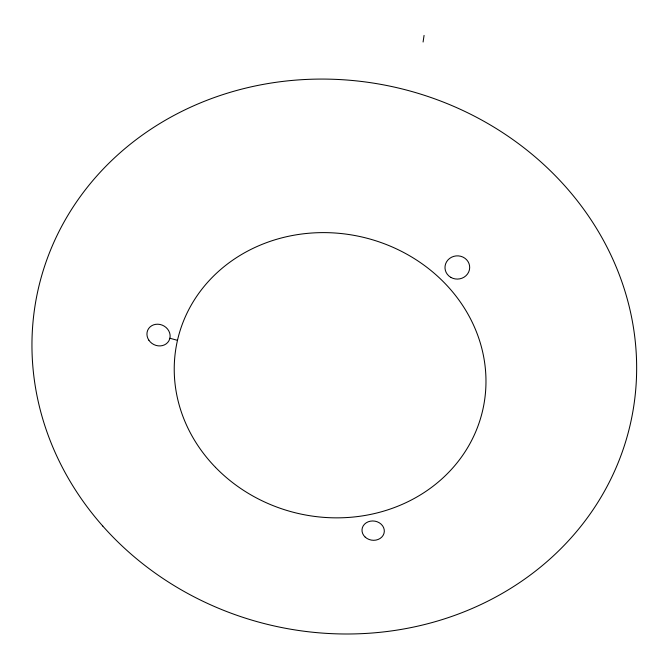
<?xml version="1.0" encoding="UTF-8"?>
<svg xmlns="http://www.w3.org/2000/svg" width="669" height="669" viewBox="0 0 669 669"><rect width="100%" height="100%" fill="white"/><g stroke="black" fill="none" stroke-linecap="round" stroke-linejoin="round"><path stroke-width="1" d="M423.084 42.022L424.062 35.407M169.893 338.246L177.469 340.337M215.493 467.347A156.571 141.87 12.8 0 0 478.912 423.452A156.571 141.87 12.8 0 0 295.907 234.878A156.571 141.87 12.8 0 0 215.493 467.347M102.783 526.077A303.642 276.038 12.8 0 0 618.482 461.936A303.642 276.038 12.8 0 0 281.682 81.551A303.642 276.038 12.8 0 0 102.783 526.077M148.844 340.178A11.858 10.587 27.3 0 0 168.897 340.822A11.858 10.587 27.3 0 0 157.867 324.206A11.858 10.587 27.3 0 0 148.844 340.178M365.199 537.115A11.189 9.634 8.2 0 0 383.914 533.611A11.189 9.634 8.2 0 0 370.367 521.176A11.189 9.634 8.2 0 0 365.199 537.115M450.789 277.351A12.351 11.616 -2.5 0 0 469.68 267.801A12.351 11.616 -2.5 0 0 451.533 257.239A12.351 11.616 -2.5 0 0 450.789 277.351"/></g></svg>
